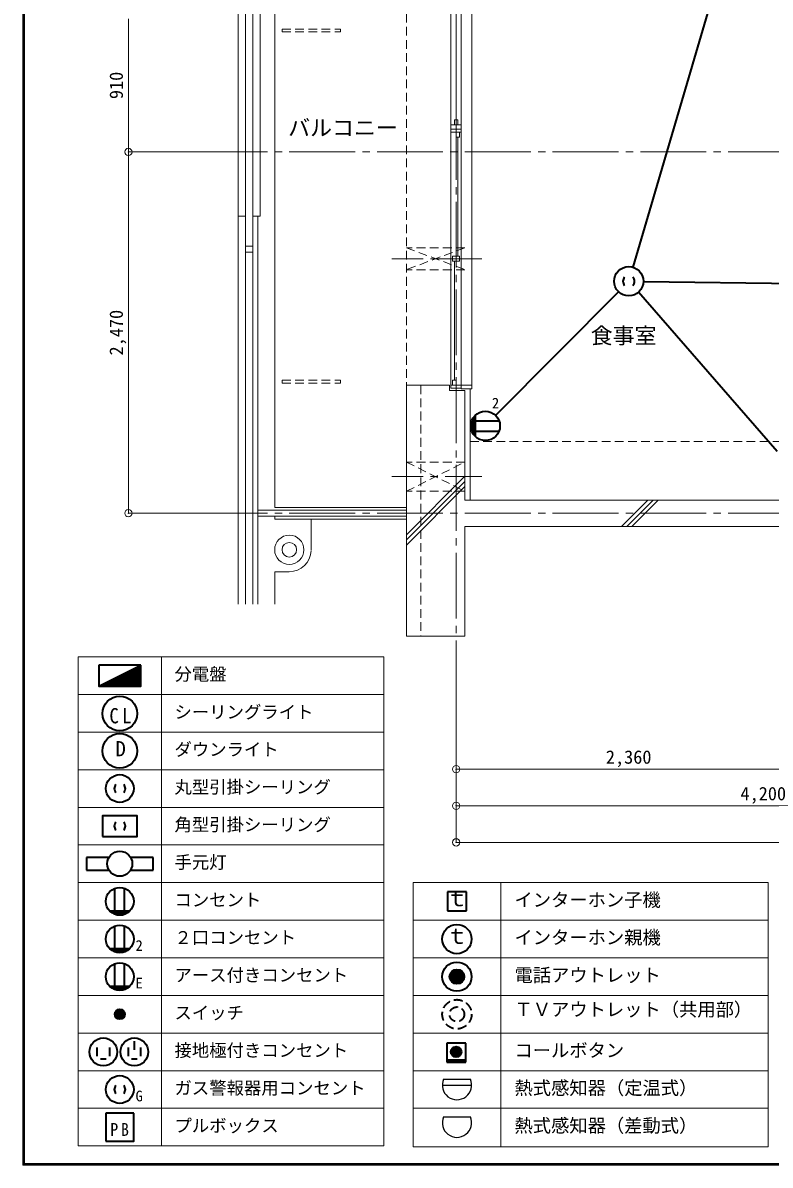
# Model space of a CAD drawing. Units: millimetres at full size, sheet at 1:50. Extents: x -9674 to 9699, y -6794 to 6791.
# Drawn here: x -9674 to -4566, y -6794 to 1015 of the extents above; entities that cross this region are included whole.
import ezdxf
from ezdxf.enums import TextEntityAlignment as Align

# ---------------------------------------------------------------- set-up
doc = ezdxf.new("R2010")
doc.units = ezdxf.units.MM
doc.header["$LTSCALE"] = 50
doc.header["$PDMODE"] = 32
doc.header["$PDSIZE"] = 50
for name, pattern in [('CHAIN1', [8, 5, -1, 1, -1]), ('CHAIN2', [12, 9, -1, 1, -1]), ('DASHED1', [1.8, 1.2, -0.6])]:
    doc.linetypes.add(name, pattern=pattern)
for name, color, linetype, lineweight in [('0-0_図面枠', 7, 'Continuous', 9), ('1-0_芯', 134, 'CHAIN2', 9), ('1-1_躯体', 134, 'Continuous', 9), ('1-3_建具', 134, 'Continuous', 9), ('1-6_ﾊﾞﾙｺﾆｰ・階段', 134, 'Continuous', 9), ('1-7_その他', 134, 'DASHED1', 9), ('1-8_ハッチ', 134, 'Continuous', 9), ('1-B_寸法', 134, 'Continuous', 9), ('1-C_梁', 134, 'DASHED1', 9), ('2-0_芯', 2, 'Continuous', 35), ('2-E', 2, 'Continuous', 35), ('3-3', 1, 'Continuous', 25)]:
    doc.layers.add(name, color=color, linetype=linetype, lineweight=lineweight)
doc.layers.add('1-A_文字', color=134, linetype='Continuous')
doc.styles.add('ＭＳ ゴシック', font='')
doc.styles.get('ＭＳ ゴシック').set_extended_font_data('MS Gothic')

msp = doc.modelspace()

# ---------------------------------------------------------------- linework, layer by layer
at = {"layer": '0-0_図面枠'}
for p, q in [((-9673.92, 6791.43), (-9673.92, -6793.93)), ((-9672.16, 6789.66), (-9672.16, -6792.16)), ((-9670.4, 6787.9), (-9670.4, -6790.4)), ((-9668.64, -6788.64), (-9668.64, 6786.14)), ((-9666.87, 6784.38), (-9666.87, -6786.88)), ((-9665.11, 6782.61), (-9665.11, -6785.11)), ((-9663.35, 6780.85), (-9663.35, -6783.35)), ((-9673.92, -6793.93), (9698.92, -6793.93)), ((-9672.16, -6792.16), (9697.16, -6792.16)), ((-9670.4, -6790.4), (9695.4, -6790.4)), ((9693.64, -6788.64), (-9668.64, -6788.64)), ((-9666.87, -6786.88), (9691.87, -6786.88)), ((-9665.11, -6785.11), (9690.11, -6785.11)), ((-9663.35, -6783.35), (9688.35, -6783.35))]:
    msp.add_line(p, q, dxfattribs=at)
at = {"layer": '1-0_芯'}
for p, q in [((-6712.5, 4592.91), (-6712.5, -3587.09)), ((-8452.5, 132.91), (8157.5, 132.91)), ((-8452.5, -2337.09), (8157.5, -2337.09))]:
    msp.add_line(p, q, dxfattribs=at)
at = {"layer": '1-1_躯体'}
for p, q in [((-6757.5, -1462.09), (-7052.5, -1462.09)), ((-7052.5, -1462.09), (-7052.5, -3177.09)), ((-6757.5, -1497.09), (-6757.5, -1462.09)), ((-6652.5, -1497.09), (-6757.5, -1497.09)), ((-6652.5, -1497.09), (-6652.5, -2247.09)), ((6047.5, -2247.09), (-6652.5, -2247.09)), ((-6652.5, -2427.09), (-6652.5, -3177.09)), ((6047.5, -2427.09), (-6652.5, -2427.09)), ((-7052.5, -3177.09), (-6652.5, -3177.09))]:
    msp.add_line(p, q, dxfattribs=at)
at = {"layer": '1-1_躯体', "linetype": 'DASHED1'}
msp.add_line((-6952.5, -1462.09), (-6952.5, -3177.09), dxfattribs=at)
at = {"layer": '1-3_建具'}
for p, q in [((-6605.5, 2967.91), (-6605.5, -1462.09)), ((-6747.5, 332.91), (-6747.5, 1172.91)), ((-6677.5, 332.91), (-6677.5, 1172.91)), ((-6712.5, 1152.91), (-6712.5, 352.91)), ((-6747.5, 332.91), (-6747.5, 252.91)), ((-6677.5, 317.91), (-6747.5, 317.91)), ((-6700.5, 352.91), (-6724.5, 352.91)), ((-6724.5, 352.91), (-6724.5, 317.91)), ((-6700.5, 352.91), (-6700.5, 317.91)), ((-6677.5, 252.91), (-6677.5, 332.91)), ((-6747.5, 287.91), (-6677.5, 287.91)), ((-6677.5, 267.91), (-6747.5, 267.91)), ((-6747.5, -1447.09), (-6747.5, 252.91)), ((-6712.5, 232.91), (-6712.5, 267.91)), ((-6688.5, 232.91), (-6688.5, 267.91)), ((-6677.5, -1447.09), (-6677.5, 252.91)), ((-6688.5, 232.91), (-6712.5, 232.91)), ((-6700.5, 232.91), (-6700.5, -579.59)), ((-6850.98, -597.09), (-6574.02, -597.09)), ((-6736.5, -614.59), (-6736.5, -579.59)), ((-6688.5, -614.59), (-6736.5, -614.59)), ((-6724.5, -1427.09), (-6724.5, -614.59)), ((-6712.5, -614.59), (-6712.5, -579.59)), ((-6747.5, -1482.09), (-6747.5, -1447.09)), ((-6677.5, -1462.09), (-6747.5, -1462.09)), ((-6747.5, -1482.09), (-6677.5, -1482.09)), ((-6736.5, -1427.09), (-6712.5, -1427.09)), ((-6736.5, -1427.09), (-6736.5, -1462.09)), ((-6712.5, -1427.09), (-6712.5, -1462.09)), ((-6677.5, -1447.09), (-6677.5, -1462.09)), ((-6677.5, -1487.09), (-6677.5, -1462.09)), ((-6605.5, -1487.09), (-6677.5, -1487.09))]:
    msp.add_line(p, q, dxfattribs=at)
for points in [[(-6688.5, -614.59), (-6688.5, -579.59), (-6736.5, -579.59)], [(-6605.5, -1487.09), (-6605.5, -1462.09), (-6677.5, -1462.09)]]:
    msp.add_lwpolyline(points, dxfattribs=at)
at = {"layer": '1-6_ﾊﾞﾙｺﾆｰ・階段'}
for p, q in [((-7952.5, -2297.09), (-7952.5, 3572)), ((-8202.5, -2959.72), (-8202.5, 3466.91)), ((-8152.5, -2959.72), (-8152.5, 3451.81)), ((-8102.5, -2959.72), (-8102.5, 3436.7)), ((-8202.5, -307.09), (-8152.5, -307.09)), ((-8102.5, -307.09), (-8052.5, -307.09)), ((-8067.5, -2959.72), (-8067.5, -307.09)), ((-8152.5, -512.09), (-8102.5, -512.09)), ((-8152.5, -552.09), (-8102.5, -552.09)), ((-7052.5, -2317.09), (-8067.5, -2317.09)), ((-7052.5, -2297.09), (-7952.5, -2297.09)), ((-7052.5, -2357.09), (-8067.5, -2357.09)), ((-7952.5, -2377.09), (-7952.5, -2357.09)), ((-7052.5, -2377.09), (-7952.5, -2377.09)), ((-7702.5, -2587.09), (-7702.5, -2377.09))]:
    msp.add_line(p, q, dxfattribs=at)
for points in [[(-8052.5, -307.09), (-8052.5, 3421.6), (-7872.1, 3692.91)], [(-7852.5, -2737.09), (-7952.5, -2737.09), (-7952.5, -2959.72)]]:
    msp.add_lwpolyline(points, dxfattribs=at)
for radius in [100, 50]:
    msp.add_circle((-7852.5, -2587.09), radius, dxfattribs=at)
msp.add_arc((-7852.5, -2587.09), 150, 270, 357.77329, dxfattribs=at)
at = {"layer": '1-7_その他'}
for p, q in [((-7902.5, 972.91), (-7502.5, 972.91)), ((-7902.5, 952.91), (-7902.5, 972.91)), ((-6652.5, -522.09), (-7052.5, -522.09)), ((-6652.5, -522.09), (-7052.5, -672.09)), ((-7052.5, -522.09), (-6652.5, -672.09)), ((-6652.5, -672.09), (-7052.5, -672.09)), ((-7902.5, -1427.09), (-7502.5, -1427.09)), ((-7902.5, -1447.09), (-7902.5, -1427.09)), ((-6652.5, -1987.09), (-7052.5, -1987.09)), ((-7052.5, -1987.09), (-6652.5, -2187.09)), ((-7052.5, -2187.09), (-6652.5, -1987.09)), ((-6652.5, -2187.09), (-7052.5, -2187.09))]:
    msp.add_line(p, q, dxfattribs=at)
at = {"layer": '1-7_その他', "linetype": 'CHAIN1'}
for p, q in [((-6537.5, -597.09), (-7152.5, -597.09)), ((-6537.5, -2087.09), (-7152.5, -2087.09))]:
    msp.add_line(p, q, dxfattribs=at)
at = {"layer": '1-7_その他'}
for points in [[(-7902.5, 952.91), (-7502.5, 952.91), (-7502.5, 972.91)], [(-7902.5, -1447.09), (-7502.5, -1447.09), (-7502.5, -1427.09)]]:
    msp.add_lwpolyline(points, dxfattribs=at)
at = {"layer": '1-8_ハッチ'}
for p, q in [((-6617.5, -1487.09), (-6617.5, -2247.09)), ((-7052.5, -2484.28), (-6652.5, -2084.28)), ((-7052.5, -2519.63), (-6652.5, -2119.63)), ((-7052.5, -2554.99), (-6652.5, -2154.99)), ((-5581.1, -2427.09), (-5401.1, -2247.09)), ((-5545.74, -2427.09), (-5365.74, -2247.09)), ((-5510.39, -2427.09), (-5330.39, -2247.09))]:
    msp.add_line(p, q, dxfattribs=at)
at = {"layer": '1-B_寸法'}
for p, q in [((-8952.5, 1042.91), (-8952.5, 132.91)), ((-8952.5, 132.91), (-8952.5, -2337.09)), ((-8952.5, 132.91), (-8452.5, 132.91)), ((-8952.5, -2337.09), (-8452.5, -2337.09)), ((-6712.5, -3587.09), (-6712.5, -4587.09)), ((-6712.5, -4087.09), (-4352.5, -4087.09)), ((-6712.5, -4337.09), (-2512.5, -4337.09)), ((-6712.5, -4587.09), (6387.5, -4587.09))]:
    msp.add_line(p, q, dxfattribs=at)
for p in [(-8952.5, 132.91), (-8952.5, -2337.09), (-6712.5, -4087.09), (-6712.5, -4337.09), (-6712.5, -4587.09)]:
    msp.add_point(p, dxfattribs=at)
at = {"layer": '1-C_梁'}
for p, q in [((-7052.5, 2967.91), (-7052.5, -1462.09)), ((-6617.5, -1847.09), (-4352.5, -1847.09))]:
    msp.add_line(p, q, dxfattribs=at)
at = {"layer": '2-0_芯'}
for p, q in [((-4604.19, 2410.58), (-5504.23, -655.49)), ((-5432.41, -752.72), (-2917.43, -785.17)), ((-5602.8, -822.44), (-6442.12, -1668.99)), ((-4517.69, -1915.94), (-5466.71, -826.82)), ((-6609.56, -1715.7), (-6609.56, -1764.34)), ((-6606.24, -1705.02), (-6418.84, -1705.02)), ((-6603.56, -1698.56), (-6603.56, -1781.49)), ((-6597.56, -1687.34), (-6597.56, -1792.7)), ((-6591.56, -1678.71), (-6591.56, -1801.33)), ((-6585.56, -1671.68), (-6585.56, -1808.36)), ((-6582.55, -1668.61), (-6582.55, -1811.44)), ((-6606.24, -1775.02), (-6418.84, -1775.02))]:
    msp.add_line(p, q, dxfattribs=at)
for centre, radius in [((-5532.4, -751.43), 100), ((-6512.54, -1740.02), 100.02)]:
    msp.add_circle(centre, radius, dxfattribs=at)
for centre, start, end in [((-5532.32, -751.43), 134.60828, 225.39175), ((-5532.48, -751.43), 314.60828, 45.39175)]:
    msp.add_arc(centre, 40.08, start, end, dxfattribs=at)
at = {"layer": '2-E', "color": 7, "lineweight": 9}
for p, q in [((-9296.22, -3318.86), (-7206.22, -3318.86)), ((-9296.22, -3318.86), (-9296.22, -6662.63)), ((-8726.22, -3318.86), (-8726.22, -6662.63)), ((-7206.22, -3318.86), (-7206.22, -6662.63)), ((-9296.22, -3576.08), (-7206.22, -3576.08)), ((-9296.22, -3833.29), (-7206.22, -3833.29)), ((-9296.22, -4090.5), (-7206.22, -4090.5)), ((-9296.22, -4347.71), (-7206.22, -4347.71)), ((-9296.22, -4604.93), (-7206.22, -4604.93)), ((-9296.22, -4862.14), (-7206.22, -4862.14)), ((-7006.83, -4862.14), (-4579.74, -4862.14)), ((-6406.83, -4862.14), (-6406.83, -6669.39)), ((-4579.74, -4862.14), (-4579.74, -6669.39)), ((-9296.22, -5119.35), (-7206.22, -5119.35)), ((-7006.83, -5119.35), (-4579.74, -5119.35)), ((-9296.22, -5376.56), (-7206.22, -5376.56)), ((-7006.83, -5376.56), (-4579.74, -5376.56)), ((-9296.22, -5633.78), (-7206.22, -5633.78)), ((-7006.83, -5633.78), (-4579.74, -5633.78)), ((-9296.22, -5890.99), (-7206.22, -5890.99)), ((-7006.83, -5890.99), (-4579.74, -5890.99)), ((-9296.22, -6148.2), (-7206.22, -6148.2)), ((-7006.83, -6148.2), (-4579.74, -6148.2)), ((-9296.22, -6405.41), (-7206.22, -6405.41)), ((-7006.83, -6405.41), (-4579.74, -6405.41)), ((-9296.22, -6662.63), (-7206.22, -6662.63))]:
    msp.add_line(p, q, dxfattribs=at)
at = {"layer": '2-E'}
for p, q in [((-8867.19, -3375.46), (-9155.25, -3375.46)), ((-8985.3, -3434.51), (-8867.19, -3434.51)), ((-8976.66, -3430.19), (-8867.19, -3430.19)), ((-8968.02, -3425.87), (-8867.19, -3425.87)), ((-8959.38, -3421.55), (-8867.19, -3421.55)), ((-8950.74, -3417.23), (-8867.19, -3417.23)), ((-8942.1, -3412.91), (-8867.19, -3412.91)), ((-8933.46, -3408.59), (-8867.19, -3408.59)), ((-8924.82, -3404.27), (-8867.19, -3404.27)), ((-8916.18, -3399.95), (-8867.19, -3399.95)), ((-8907.54, -3395.63), (-8867.19, -3395.63)), ((-8898.9, -3391.31), (-8867.19, -3391.31)), ((-8890.26, -3386.99), (-8867.19, -3386.99)), ((-8881.62, -3382.67), (-8867.19, -3382.67)), ((-8872.98, -3378.35), (-8867.19, -3378.35)), ((-9140.82, -3512.27), (-8867.19, -3512.27)), ((-9132.18, -3507.95), (-8867.19, -3507.95)), ((-9123.54, -3503.63), (-8867.19, -3503.63)), ((-9114.9, -3499.31), (-8867.19, -3499.31)), ((-9106.26, -3494.99), (-8867.19, -3494.99)), ((-9097.62, -3490.67), (-8867.19, -3490.67)), ((-9088.98, -3486.35), (-8867.19, -3486.35)), ((-9080.34, -3482.03), (-8867.19, -3482.03)), ((-9071.7, -3477.71), (-8867.19, -3477.71)), ((-9063.06, -3473.39), (-8867.19, -3473.39)), ((-9054.42, -3469.07), (-8867.19, -3469.07)), ((-9045.78, -3464.75), (-8867.19, -3464.75)), ((-9037.14, -3460.43), (-8867.19, -3460.43)), ((-9028.5, -3456.11), (-8867.19, -3456.11)), ((-9019.86, -3451.79), (-8867.19, -3451.79)), ((-9011.22, -3447.47), (-8867.19, -3447.47)), ((-9002.58, -3443.15), (-8867.19, -3443.15)), ((-8993.94, -3438.83), (-8867.19, -3438.83)), ((-9149.46, -3516.59), (-8867.19, -3516.59)), ((-9111.22, -3519.48), (-8911.22, -3519.48)), ((-9239.26, -4690.77), (-9239.26, -4776.29)), ((-9085.27, -4690.77), (-9239.26, -4690.77)), ((-8783.17, -4690.77), (-8937.16, -4690.77)), ((-8783.17, -4776.29), (-8783.17, -4690.77)), ((-9239.26, -4776.29), (-9085.27, -4776.29)), ((-8937.16, -4776.29), (-8783.17, -4776.29)), ((-9044.47, -5079.76), (-9044.47, -4901.73)), ((-8977.97, -5079.76), (-8977.97, -4901.73)), ((-8943.37, -5057.26), (-9079.06, -5057.26)), ((-8946.29, -5060.11), (-9076.14, -5060.11)), ((-8952.97, -5065.81), (-9069.46, -5065.81)), ((-8961.17, -5071.51), (-9061.26, -5071.51)), ((-8971.83, -5077.21), (-9050.61, -5077.21)), ((-8988.11, -5082.91), (-9034.32, -5082.91)), ((-9044.47, -5336.97), (-9044.47, -5158.95)), ((-8977.97, -5336.97), (-8977.97, -5158.95)), ((-8943.37, -5314.47), (-9079.06, -5314.47)), ((-8946.29, -5317.32), (-9076.14, -5317.32)), ((-8952.97, -5323.02), (-9069.46, -5323.02)), ((-8961.17, -5328.72), (-9061.26, -5328.72)), ((-8971.83, -5334.42), (-9050.61, -5334.42)), ((-8988.11, -5340.12), (-9034.32, -5340.12)), ((-9044.47, -5594.18), (-9044.47, -5416.16)), ((-8977.97, -5594.18), (-8977.97, -5416.16)), ((-8943.37, -5571.68), (-9079.06, -5571.68)), ((-8946.29, -5574.54), (-9076.14, -5574.54)), ((-8952.97, -5580.24), (-9069.46, -5580.24)), ((-8961.17, -5585.94), (-9061.26, -5585.94)), ((-8971.83, -5591.64), (-9050.61, -5591.64)), ((-8988.11, -5597.34), (-9034.32, -5597.34)), ((-8977.01, -5762.38), (-9045.42, -5762.38)), ((-8978.25, -5753.26), (-9044.18, -5753.26)), ((-8978.25, -5771.5), (-9044.18, -5771.5)), ((-8982.28, -5744.14), (-9040.15, -5744.14)), ((-8990.69, -5735.02), (-9031.74, -5735.02)), ((-8982.28, -5780.63), (-9040.15, -5780.63)), ((-8990.69, -5789.75), (-9031.74, -5789.75)), ((-9167.08, -5989.59), (-9167.08, -6049.59)), ((-9080.93, -5989.59), (-9080.93, -6049.59)), ((-8955.08, -5989.59), (-8955.08, -6049.59)), ((-8912, -5946.52), (-8912, -6006.52)), ((-8868.93, -5989.59), (-8868.93, -6049.59)), ((-9104, -6068.93), (-9144, -6068.93)), ((-8892, -6068.93), (-8932, -6068.93)), ((-8916.22, -6439.02), (-9106.22, -6439.02)), ((-9106.22, -6439.02), (-9106.22, -6629.02))]:
    msp.add_line(p, q, dxfattribs=at)
at = {"layer": '2-E', "color": 3}
for p, q in [((-6641.83, -4925.93), (-6771.83, -4925.93)), ((-6771.83, -4925.93), (-6771.83, -5055.93)), ((-6641.83, -5055.93), (-6641.83, -4925.93)), ((-6771.83, -5055.93), (-6641.83, -5055.93)), ((-6736.83, -5465.36), (-6676.83, -5465.36)), ((-6728.63, -5460.36), (-6685.04, -5460.36)), ((-6756.83, -5505.36), (-6656.83, -5505.36)), ((-6756.58, -5500.36), (-6657.08, -5500.36)), ((-6756.58, -5510.36), (-6657.08, -5510.36)), ((-6755.82, -5495.36), (-6657.84, -5495.36)), ((-6755.82, -5515.36), (-6657.84, -5515.36)), ((-6754.53, -5490.36), (-6659.14, -5490.36)), ((-6754.53, -5520.36), (-6659.14, -5520.36)), ((-6752.66, -5485.36), (-6661.01, -5485.36)), ((-6752.66, -5525.36), (-6661.01, -5525.36)), ((-6750.13, -5480.36), (-6663.53, -5480.36)), ((-6750.13, -5530.36), (-6663.53, -5530.36)), ((-6746.83, -5475.36), (-6666.83, -5475.36)), ((-6746.83, -5535.36), (-6666.83, -5535.36)), ((-6742.54, -5470.36), (-6671.12, -5470.36)), ((-6742.54, -5540.36), (-6671.12, -5540.36)), ((-6736.83, -5545.36), (-6676.83, -5545.36)), ((-6728.63, -5550.36), (-6685.04, -5550.36)), ((-6645.36, -5959.86), (-6775.36, -5959.86)), ((-6775.36, -5959.86), (-6775.36, -6089.86)), ((-6677.5, -6009.87), (-6746.91, -6009.87)), ((-6681.75, -6000.27), (-6742.67, -6000.27)), ((-6690.6, -5990.67), (-6733.81, -5990.67)), ((-6645.36, -6089.86), (-6645.36, -5959.86)), ((-6775.36, -6074.86), (-6645.36, -6074.86)), ((-6775.36, -6079.86), (-6645.36, -6079.86)), ((-6775.36, -6084.86), (-6645.36, -6084.86)), ((-6775.36, -6089.86), (-6645.36, -6089.86)), ((-6676.2, -6019.47), (-6748.21, -6019.47)), ((-6677.5, -6029.08), (-6746.91, -6029.08)), ((-6681.75, -6038.68), (-6742.67, -6038.68)), ((-6690.6, -6048.28), (-6733.81, -6048.28))]:
    msp.add_line(p, q, dxfattribs=at)
at = {"layer": '2-E'}
for points in [[(-9155.25, -3519.48), (-8867.19, -3519.48), (-8867.19, -3375.46)], [(-9155.25, -3375.46), (-9155.25, -3519.48), (-8867.19, -3375.46)], [(-9106.22, -6629.02), (-8916.22, -6629.02), (-8916.22, -6439.02)]]:
    msp.add_lwpolyline(points, dxfattribs=at)
msp.add_lwpolyline([(-9129.97, -4547.57), (-8892.47, -4547.57), (-8892.47, -4405.07), (-9129.97, -4405.07)], close=True, dxfattribs=at)
at = {"layer": '2-E', "color": 7, "lineweight": 9}
msp.add_lwpolyline([(-7006.83, -4862.14), (-7006.83, -6669.39), (-4579.74, -6669.39)], dxfattribs=at)
at = {"layer": '2-E'}
for centre, radius in [((-9011.22, -3706.46), 118.77), ((-9011.22, -3961.89), 118.77), ((-9011.22, -4219.11), 95), ((-9011.22, -4733.53), 85.52), ((-9011.22, -4990.74), 95.02), ((-9011.22, -5247.96), 95.02), ((-9011.22, -5505.17), 95.02), ((-9011.22, -5762.38), 34.21), ((-9124, -6019.59), 95), ((-8912, -6019.59), 95), ((-9011.22, -6276.81), 95)]:
    msp.add_circle(centre, radius, dxfattribs=at)
at = {"layer": '2-E', "color": 3}
for centre, radius in [((-6706.83, -5248.14), 100), ((-6706.83, -5505.36), 100), ((-6706.83, -5505.36), 50), ((-6712.21, -6019.47), 36.01)]:
    msp.add_circle(centre, radius, dxfattribs=at)
at = {"layer": '2-E', "color": 3, "linetype": 'DASHED1'}
for radius in [100.02, 50.02]:
    msp.add_circle((-6706.83, -5762.57), radius, dxfattribs=at)
at = {"layer": '2-E'}
for centre, start, end in [((-9011.14, -4219.11), 134.60825, 225.39172), ((-9011.29, -4219.11), 314.60825, 45.39172), ((-9011.14, -4476.32), 134.60825, 225.39172), ((-9011.29, -4476.32), 314.60825, 45.39172), ((-9011.14, -6276.81), 134.60825, 225.39172), ((-9011.29, -6276.81), 314.60825, 45.39172)]:
    msp.add_arc(centre, 38.07, start, end, dxfattribs=at)
at = {"layer": '3-3'}
for p, q in [((-6806.85, -6246.8), (-6606.81, -6246.8)), ((-6798.52, -6206.79), (-6615.15, -6206.79)), ((-6798.52, -6464.01), (-6615.15, -6464.01))]:
    msp.add_line(p, q, dxfattribs=at)
for centre in [(-6706.83, -6246.79), (-6706.83, -6504)]:
    msp.add_arc(centre, 100.03, 156.4305, 23.56947, dxfattribs=at)

# ---------------------------------------------------------------- texts
at = {"layer": '1-A_文字', "style": 'ＭＳ ゴシック'}
for s, p in [('バルコニー', (-7860.69, 210.01)), ('食事室', (-5792.73, -1210.62))]:
    msp.add_text(s, height=110, dxfattribs=at).set_placement(p, align=Align.BOTTOM_LEFT)
at = {"layer": '1-B_寸法', "style": 'ＭＳ ゴシック'}
for s, p in [('910', (-8962.5, 494.16)), ('2,470', (-8962.5, -1258.34))]:
    msp.add_text(s, height=91.64, rotation=90, dxfattribs=at).set_placement(p, align=Align.BOTTOM_LEFT)
for s, p in [('2,360', (-5688.75, -4077.09)), ('4,200', (-4768.75, -4327.09))]:
    msp.add_text(s, height=91.64, dxfattribs=at).set_placement(p, align=Align.BOTTOM_LEFT)
at = {"layer": '2-0_芯', "color": 7, "style": 'ＭＳ ゴシック'}
msp.add_text('2', height=73.31, dxfattribs=at).set_placement((-6467.97, -1642.98), align=Align.BOTTOM_LEFT)
at = {"layer": '2-E', "color": 7, "style": 'ＭＳ ゴシック'}
for s, height, p in [('分電盤', 87.06, (-8637.54, -3506.84)), ('シーリングライト', 87.06, (-8637.54, -3765.83)), ('D', 104.5, (-9040.74, -4030.8)), ('ダウンライト', 87.06, (-8637.54, -4021.27)), ('丸型引掛シーリング', 87.06, (-8637.54, -4278.48)), ('角型引掛シーリング', 87.06, (-8637.54, -4535.69)), ('手元灯', 87.06, (-8637.54, -4792.91)), ('ｔ', 110, (-6781.83, -5056.86)), ('コンセント', 87.06, (-8637.54, -5050.12)), ('インターホン子機', 91.64, (-6313.49, -5053.43)), ('２口コンセント', 87.06, (-8637.54, -5307.33)), ('ｔ', 110, (-6781.83, -5314.07)), ('インターホン親機', 91.64, (-6313.49, -5310.64)), ('2', 73.31, (-8903.82, -5351)), ('アース付きコンセント', 87.06, (-8637.54, -5564.54)), ('電話アウトレット', 91.64, (-6313.49, -5567.86)), ('E', 73.31, (-8903.82, -5608.22)), ('ＴＶアウトレット（共用部）', 91.64, (-6313.49, -5802.57)), ('スイッチ', 87.06, (-8637.54, -5821.76)), ('接地極付きコンセント', 87.06, (-8637.54, -6078.97)), ('コールボタン', 91.64, (-6313.49, -6082.28)), ('ガス警報器用コンセント', 87.06, (-8637.54, -6336.18)), ('熱式感知器（定温式）', 91.64, (-6313.49, -6339.49)), ('G', 73.31, (-8903.82, -6379.85)), ('プルボックス', 87.06, (-8637.54, -6593.39)), ('熱式感知器（差動式）', 91.64, (-6313.49, -6596.71))]:
    msp.add_text(s, height=height, dxfattribs=at).set_placement(p, align=Align.BOTTOM_LEFT)
at = {"layer": '2-E', "color": 7, "attachment_point": 7, "style": 'ＭＳ ゴシック'}
for s, insert, char_height in [('\\T1.36;\\W0.9;CL', (-9082.3, -3775.36), 104.5), ('\\T1.36;\\W0.9;PB', (-9076.22, -6594.02), 87.98)]:
    msp.add_mtext(s, dxfattribs=dict(at, insert=insert, char_height=char_height))

doc.saveas('drawing.dxf')
